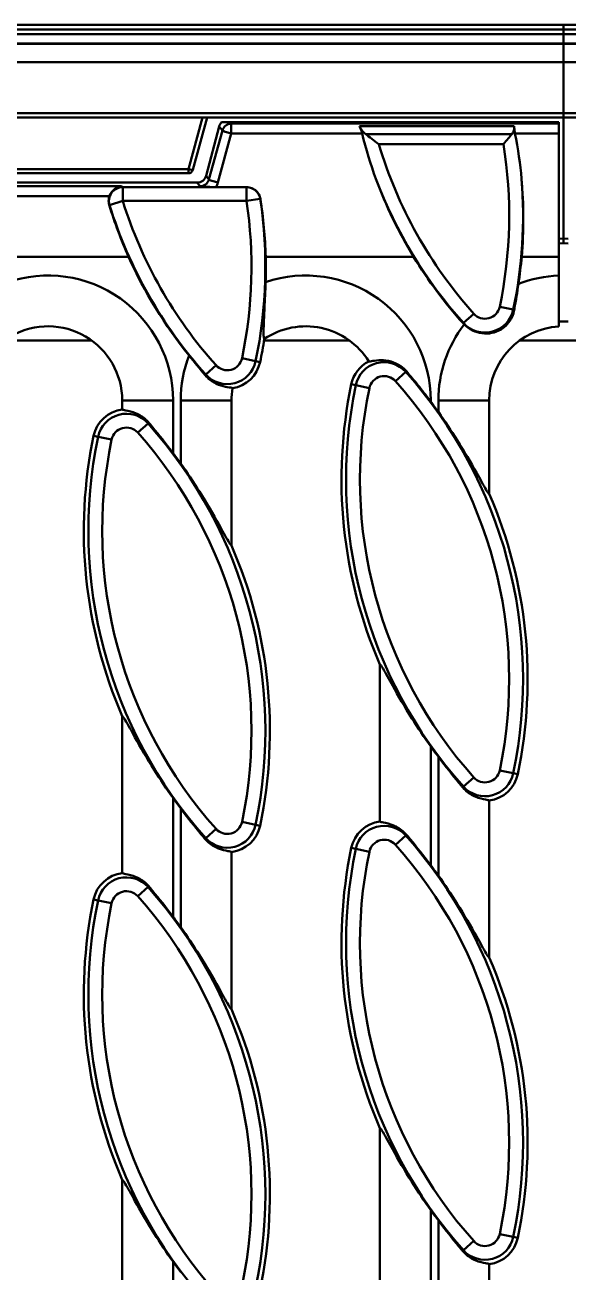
# Model space of a CAD drawing. Header units: millimetres. Extents: x 0 to 2774, y -40 to 1485.
# Drawn here: x 1407.9 to 1466.5, y 565.5 to 700 of the extents above; entities that cross this region are included whole.
import ezdxf

# ---------------------------------------------------------------- set-up
doc = ezdxf.new("R2010")
doc.units = ezdxf.units.MM
doc.header["$LTSCALE"] = 2.5
doc.layers.add('Sichtbar (ISO)', color=7, linetype='Continuous', lineweight=50)
doc.layers.add('Sichtbar schmal (ISO)', color=7, linetype='Continuous', lineweight=50)

msp = doc.modelspace()

# ---------------------------------------------------------------- linework, layer by layer
at = {"layer": 'Sichtbar (ISO)'}
for p, q in [((1465.988, 700.016), (965.988, 700.016)), ((1465.988, 699.516), (1465.988, 700.016)), ((1965.988, 700.016), (1465.988, 700.016)), ((1465.988, 700.016), (1465.988, 699.516)), ((1465.988, 699.516), (1465.988, 699.016)), ((1465.988, 699.016), (1465.988, 699.516)), ((1465.988, 699.016), (1465.988, 698.016)), ((1465.988, 698.016), (1465.988, 699.016)), ((1465.988, 698.016), (965.988, 698.016)), ((1465.988, 697.99), (1465.988, 698.016)), ((1965.988, 698.016), (1465.988, 698.016)), ((1465.988, 698.016), (1465.988, 697.99)), ((1465.988, 697.99), (1465.988, 696.016)), ((1465.988, 696.016), (1465.988, 697.99)), ((1465.988, 696.016), (965.988, 696.016)), ((1965.988, 696.016), (1465.988, 696.016)), ((1465.988, 696.016), (1465.988, 690.516)), ((1465.988, 690.516), (1465.988, 696.016)), ((1392.886, 690.016), (1427.09, 690.016)), ((1427.597, 690.016), (1426.043, 684.383)), ((1427.251, 690.016), (1465.988, 690.016)), ((1465.988, 690.016), (1465.988, 690.516)), ((1465.988, 690.516), (1465.988, 690.016)), ((1465.988, 690.016), (1504.725, 690.016)), ((1465.988, 690.016), (1465.988, 676.999)), ((1465.988, 676.999), (1465.988, 690.016)), ((1428.89, 689.077), (1427.464, 683.754)), ((1430.083, 689.516), (1429.14, 689.516)), ((1430.083, 689.516), (1465.488, 689.516)), ((1465.488, 689.516), (1465.488, 689.37)), ((1465.488, 688.299), (1465.488, 689.37)), ((1465.488, 688.299), (1465.488, 675.016)), ((1394.415, 684.016), (1425.561, 684.016)), ((1426.502, 683.016), (1393.475, 683.016)), ((1431.842, 682.529), (1428.537, 682.529)), ((1465.988, 676.497), (1465.988, 676.999)), ((1465.988, 676.999), (1465.988, 676.497)), ((1465.488, 676.453), (1465.988, 676.497)), ((1465.988, 676.497), (1466.488, 676.453)), ((1419.116, 675.016), (1405.689, 675.016)), ((1449.83, 675.016), (1433.902, 675.016)), ((1465.488, 675.016), (1461.492, 675.016)), ((1465.488, 675.016), (1465.488, 672.984)), ((1465.488, 672.984), (1465.488, 667.5)), ((1466.488, 668.016), (1465.488, 668.016)), ((1418.433, 659.516), (1418.433, 658.55)), ((1430.21, 643.883), (1430.21, 659.516)), ((1457.988, 649.439), (1457.988, 659.516)), ((1446.21, 631.037), (1446.21, 614.106)), ((1418.433, 625.481), (1418.433, 608.55)), ((1457.988, 599.439), (1457.988, 616.37)), ((1430.21, 593.883), (1430.21, 610.814)), ((1446.21, 581.037), (1446.21, 564.106)), ((1418.433, 575.481), (1418.433, 558.55)), ((1457.988, 549.439), (1457.988, 566.37))]:
    msp.add_line(p, q, dxfattribs=at)
for centre, radius, start, end in [((1425.561, 684.516), 0.5, 270, 344.57723), ((1464.504, 695.449), 49.775, 204.2374, 218.65446), ((1384.139, 673.915), 49.775, 358.11784, 1.26655), ((1492.282, 701.005), 49.775, 211.47535, 221.785), ((1411.917, 679.471), 49.775, 351.47381, 354.86459), ((1410.433, 659.516), 8, 0, 119.12127), ((1438.21, 659.516), 8, 31.81441, 123.90218), ((1457.534, 669.953), 3.175, 221.785, 224.96502), ((1465.988, 659.516), 8, 93.58332, 180), ((1384.139, 673.915), 50.212, 348.215, 351.10984), ((1429.757, 664.398), 3.612, 278.95512, 348.215), ((1446.664, 660.522), 3.612, 117.2781, 168.215), ((1438.21, 659.516), 8, 170.54752, 180), ((1492.282, 651.005), 50.212, 168.215, 203.43238), ((1411.917, 629.471), 49.775, 35.35783, 36.96405), ((1418.886, 654.967), 3.612, 97.21491, 168.215), ((1464.504, 645.449), 50.212, 168.215, 203.43238), ((1384.139, 623.915), 49.775, 35.35783, 36.96405), ((1411.917, 629.471), 50.212, 348.215, 23.43238), ((1384.139, 623.915), 50.212, 348.215, 23.43238), ((1492.282, 651.005), 49.775, 215.35783, 216.96405), ((1457.534, 619.953), 3.612, 277.21491, 348.215), ((1464.504, 645.449), 49.775, 215.35783, 216.96405), ((1429.757, 614.398), 3.612, 277.21491, 348.215), ((1446.664, 610.522), 3.612, 97.21491, 168.215), ((1492.282, 601.005), 50.212, 168.215, 203.43238), ((1411.917, 579.471), 49.775, 35.35783, 36.96405), ((1418.886, 604.967), 3.612, 97.21491, 168.215), ((1464.504, 595.449), 50.212, 168.215, 203.43238), ((1384.139, 573.915), 49.775, 35.35783, 36.96405), ((1411.917, 579.471), 50.212, 348.215, 23.43238), ((1384.139, 573.915), 50.212, 348.215, 23.43238), ((1492.282, 601.005), 49.775, 215.35783, 216.96405), ((1457.534, 569.953), 3.612, 277.21491, 348.215), ((1464.504, 595.449), 49.775, 215.35783, 216.96405)]:
    msp.add_arc(centre, radius, start, end, dxfattribs=at)
for centre, major_axis, ratio, start_param, end_param in [((1429.858, 688.812), (-0.612, 0.798), 0.9939744, 0.1422172, 0.6515818), ((1426.496, 684.019), (0.612, -0.798), 0.9939744, 5.6316035, 6.9347671), ((1492.282, 700.679), (0, -49.606), 0.9999784, 5.067785, 5.2561266), ((1411.917, 679.144), (0, 49.748), 0.9999784, 4.6293024, 4.7983989), ((1464.504, 695.123), (0, -49.643), 0.9999784, 5.0092597, 5.1294146), ((1384.139, 673.588), (0, 49.784), 0.9999784, 4.7410599, 4.8671749)]:
    msp.add_ellipse(centre, major_axis=major_axis, ratio=ratio, start_param=start_param, end_param=end_param, dxfattribs=at)
for points in [[(1427.09, 690.016), (1427.143, 690.016), (1427.198, 690.015), (1427.251, 690.016)], [(1444.294, 688.299), (1444.694, 686.619), (1445.202, 684.966), (1445.776, 683.418)], [(1461.48, 683.418), (1461.342, 685.011), (1461.107, 686.658), (1460.766, 688.299)], [(1427.357, 662.253), (1426.798, 662.921), (1426.213, 663.634), (1425.633, 664.359)], [(1451.601, 659.516), (1451.63, 659.478), (1451.659, 659.44), (1451.688, 659.401)]]:
    msp.add_open_spline(points, degree=3, dxfattribs=at)
for points, knots in [([(1444.022, 689.081), (1444.041, 689.031), (1444.064, 688.975), (1444.128, 688.819), (1444.17, 688.713), (1444.24, 688.503), (1444.27, 688.402), (1444.294, 688.299)], [-0.095069279, -0.095069279, -0.095069279, -0.095069279, -0.072592071, -0.072592071, -0.036211432, -0.036211432, -0.004493097, -0.004493097, -0.004493097, -0.004493097]), ([(1444.68, 688.228), (1444.514, 688.355), (1444.36, 688.516), (1444.162, 688.788), (1444.079, 688.935), (1444.022, 689.081)], [0.94311037, 0.94311037, 0.94311037, 0.94311037, 1.01350345, 1.01350345, 1.07286695, 1.07286695, 1.07286695, 1.07286695]), ([(1460.69, 689.081), (1460.698, 688.932), (1460.68, 688.775), (1460.599, 688.504), (1460.522, 688.352), (1460.419, 688.228)], [0.02809216, 0.02809216, 0.02809216, 0.02809216, 0.08694069, 0.08694069, 0.14551448, 0.14551448, 0.14551448, 0.14551448]), ([(1460.766, 688.299), (1460.747, 688.389), (1460.733, 688.48), (1460.708, 688.688), (1460.702, 688.8), (1460.695, 688.967), (1460.693, 689.027), (1460.69, 689.081)], [-0.097405404, -0.097405404, -0.097405404, -0.097405404, -0.069804734, -0.069804734, -0.03371985, -0.03371985, -0.010692875, -0.010692875, -0.010692875, -0.010692875]), ([(1446.084, 687.167), (1446.082, 687.169), (1446.08, 687.17), (1445.827, 687.359), (1445.573, 687.549), (1445.085, 687.919), (1444.865, 688.087), (1444.68, 688.228)], [-0.1621279, -0.1621279, -0.1621279, -0.1621279, -0.16145375, -0.16145375, -0.08150631, -0.08150631, 0, 0, 0, 0]), ([(1460.419, 688.228), (1460.304, 688.091), (1460.173, 687.935), (1459.873, 687.579), (1459.701, 687.375), (1459.527, 687.171), (1459.526, 687.169), (1459.524, 687.167)], [-0.14747102, -0.14747102, -0.14747102, -0.14747102, -0.07970014, -0.07970014, 0, 0, 0.00068904, 0.00068904, 0.00068904, 0.00068904]), ([(1418.36, 682.615), (1418.358, 682.615), (1418.357, 682.615), (1418.21, 682.603), (1418.065, 682.565), (1417.788, 682.443), (1417.656, 682.358), (1417.427, 682.155), (1417.328, 682.042), (1417.175, 681.808), (1417.117, 681.695), (1417.067, 681.566), (1417.063, 681.555), (1417.059, 681.544)], [-0.26844356, -0.26844356, -0.26844356, -0.26844356, -0.2677908, -0.2677908, -0.21012445, -0.21012445, -0.15473179, -0.15473179, -0.10664602, -0.10664602, -0.06856541, -0.06856541, -0.06506453, -0.06506453, -0.06506453, -0.06506453]), ([(1428.537, 682.529), (1428.376, 682.529), (1428.197, 682.531), (1427.759, 682.545), (1427.547, 682.558), (1427.172, 682.583), (1426.992, 682.599), (1426.812, 682.615), (1426.811, 682.615), (1426.809, 682.615)], [0, 0, 0, 0, 0.04816986, 0.04816986, 0.10900106, 0.10900106, 0.17738463, 0.17738463, 0.17797798, 0.17797798, 0.17797798, 0.17797798]), ([(1433.327, 681.264), (1433.302, 681.42), (1433.253, 681.572), (1433.108, 681.855), (1433.013, 681.984), (1432.761, 682.233), (1432.596, 682.342), (1432.233, 682.491), (1432.038, 682.529), (1431.842, 682.529)], [-0.21324872, -0.21324872, -0.21324872, -0.21324872, -0.16547008, -0.16547008, -0.11767346, -0.11767346, -0.05890351, -0.05890351, 0, 0, 0, 0]), ([(1417.059, 681.544), (1417.015, 681.425), (1416.987, 681.301), (1416.957, 680.981), (1416.977, 680.787), (1417.034, 680.601)], [-0.096568685, -0.096568685, -0.096568685, -0.096568685, -0.058343818, -0.058343818, 0, 0, 0, 0]), ([(1433.887, 672.281), (1433.871, 671.795), (1433.853, 671.312), (1433.813, 670.368), (1433.792, 669.909), (1433.737, 668.758), (1433.703, 668.099), (1433.668, 667.139), (1433.661, 666.785), (1433.682, 666.317), (1433.706, 666.185), (1433.748, 666.155)], [-0.86498591, -0.86498591, -0.86498591, -0.86498591, -0.71988853, -0.71988853, -0.5752164, -0.5752164, -0.33887455, -0.33887455, -0.15901342, -0.15901342, 0, 0, 0, 0]), ([(1461.142, 672.091), (1461.007, 671.192), (1460.862, 670.302), (1460.706, 669.402), (1460.697, 669.348), (1460.688, 669.295)], [-0.52212681, -0.52212681, -0.52212681, -0.52212681, -0.25051168, -0.25051168, -0.23341068, -0.23341068, -0.23341068, -0.23341068]), ([(1460.688, 669.295), (1460.642, 669.032), (1460.563, 668.775), (1460.325, 668.245), (1460.15, 667.972), (1459.734, 667.513), (1459.514, 667.33), (1458.946, 666.985), (1458.611, 666.862), (1457.945, 666.725), (1457.577, 666.709), (1456.856, 666.807), (1456.514, 666.908), (1455.858, 667.228), (1455.553, 667.444), (1455.288, 667.71)], [-0.73449224, -0.73449224, -0.73449224, -0.73449224, -0.64825933, -0.64825933, -0.54719099, -0.54719099, -0.45836789, -0.45836789, -0.34416788, -0.34416788, -0.22323963, -0.22323963, -0.11271309, -0.11271309, 0, 0, 0, 0]), ([(1445.008, 663.733), (1445.08, 663.715), (1445.226, 663.738), (1445.684, 663.812), (1445.988, 663.859), (1446.68, 663.858), (1447.04, 663.819), (1447.765, 663.609), (1448.12, 663.448), (1448.674, 663.058), (1448.879, 662.874), (1449.061, 662.664)], [-0.80285678, -0.80285678, -0.80285678, -0.80285678, -0.65849774, -0.65849774, -0.51041371, -0.51041371, -0.37627405, -0.37627405, -0.24873873, -0.24873873, -0.16363193, -0.16363193, -0.16363193, -0.16363193]), ([(1430.319, 660.829), (1430.259, 660.887), (1430.044, 660.91), (1429.501, 661.004), (1429.173, 661.073), (1428.5, 661.339), (1428.181, 661.511), (1427.695, 661.892), (1427.518, 662.061), (1427.357, 662.253)], [-0.69657519, -0.69657519, -0.69657519, -0.69657519, -0.53053486, -0.53053486, -0.37895062, -0.37895062, -0.2483974, -0.2483974, -0.16724771, -0.16724771, -0.16724771, -0.16724771]), ([(1449.061, 662.664), (1449.481, 662.179), (1449.893, 661.686), (1450.742, 660.635), (1451.175, 660.079), (1451.601, 659.516)], [-0.40773775, -0.40773775, -0.40773775, -0.40773775, -0.21201726, -0.21201726, 0, 0, 0, 0]), ([(1418.433, 658.55), (1418.481, 658.51), (1418.612, 658.48), (1419.087, 658.388), (1419.485, 658.312), (1420.093, 658.053), (1420.284, 657.958), (1420.668, 657.714), (1420.86, 657.566), (1421.119, 657.32), (1421.21, 657.224), (1421.297, 657.121)], [0.04336489, 0.04336489, 0.04336489, 0.04336489, 0.19996601, 0.19996601, 0.39993202, 0.39993202, 0.47560066, 0.47560066, 0.55126929, 0.55126929, 0.59299387, 0.59299387, 0.59299387, 0.59299387]), ([(1452.511, 658.275), (1453.194, 657.311), (1453.89, 656.273), (1455.314, 654.015), (1456.022, 652.794), (1456.983, 651.076), (1457.39, 650.326), (1457.734, 649.75), (1457.811, 649.628), (1457.926, 649.474), (1457.966, 649.436), (1457.988, 649.439)], [3.485316, 3.485316, 3.485316, 3.485316, 3.8312275, 3.8312275, 4.2428686, 4.2428686, 4.5039478, 4.5039478, 4.5816976, 4.5816976, 4.6534636, 4.6534636, 4.6534636, 4.6534636]), ([(1421.297, 657.121), (1421.341, 657.068), (1421.386, 657.015), (1422.137, 656.117), (1422.872, 655.204), (1423.656, 654.182), (1423.782, 654.015), (1423.91, 653.846)], [0.70958265, 0.70958265, 0.70958265, 0.70958265, 0.73010989, 0.73010989, 1.0546565, 1.0546565, 1.11670002, 1.11670002, 1.11670002, 1.11670002]), ([(1424.733, 652.719), (1425.417, 651.756), (1426.113, 650.718), (1427.536, 648.459), (1428.244, 647.238), (1429.205, 645.52), (1429.612, 644.77), (1429.956, 644.195), (1430.033, 644.072), (1430.148, 643.918), (1430.188, 643.881), (1430.21, 643.883)], [3.485316, 3.485316, 3.485316, 3.485316, 3.8312275, 3.8312275, 4.2428686, 4.2428686, 4.5039478, 4.5039478, 4.5816976, 4.5816976, 4.6534636, 4.6534636, 4.6534636, 4.6534636]), ([(1451.688, 622.201), (1451.004, 623.164), (1450.308, 624.202), (1448.884, 626.461), (1448.176, 627.682), (1447.215, 629.4), (1446.809, 630.15), (1446.465, 630.725), (1446.388, 630.848), (1446.272, 631.002), (1446.232, 631.039), (1446.21, 631.037)], [3.485316, 3.485316, 3.485316, 3.485316, 3.8312275, 3.8312275, 4.2428686, 4.2428686, 4.5039478, 4.5039478, 4.5816976, 4.5816976, 4.6534636, 4.6534636, 4.6534636, 4.6534636]), ([(1423.91, 616.645), (1423.226, 617.609), (1422.53, 618.647), (1421.107, 620.905), (1420.398, 622.126), (1419.437, 623.844), (1419.031, 624.594), (1418.687, 625.17), (1418.61, 625.292), (1418.495, 625.446), (1418.454, 625.484), (1418.433, 625.481)], [3.485316, 3.485316, 3.485316, 3.485316, 3.8312275, 3.8312275, 4.2428686, 4.2428686, 4.5039478, 4.5039478, 4.5816976, 4.5816976, 4.6534636, 4.6534636, 4.6534636, 4.6534636]), ([(1455.124, 617.799), (1455.079, 617.852), (1455.035, 617.905), (1454.283, 618.803), (1453.548, 619.716), (1452.765, 620.738), (1452.638, 620.905), (1452.511, 621.074)], [0.70958265, 0.70958265, 0.70958265, 0.70958265, 0.73010989, 0.73010989, 1.0546565, 1.0546565, 1.11670002, 1.11670002, 1.11670002, 1.11670002]), ([(1457.988, 616.37), (1457.94, 616.41), (1457.809, 616.44), (1457.333, 616.532), (1456.935, 616.608), (1456.328, 616.867), (1456.137, 616.962), (1455.753, 617.206), (1455.561, 617.354), (1455.302, 617.6), (1455.211, 617.696), (1455.124, 617.799)], [0.04336489, 0.04336489, 0.04336489, 0.04336489, 0.19996601, 0.19996601, 0.39993202, 0.39993202, 0.47560066, 0.47560066, 0.55126929, 0.55126929, 0.59299387, 0.59299387, 0.59299387, 0.59299387]), ([(1427.346, 612.244), (1427.302, 612.297), (1427.257, 612.35), (1426.506, 613.248), (1425.771, 614.161), (1424.987, 615.183), (1424.86, 615.349), (1424.733, 615.519)], [0.70958265, 0.70958265, 0.70958265, 0.70958265, 0.73010989, 0.73010989, 1.0546565, 1.0546565, 1.11670002, 1.11670002, 1.11670002, 1.11670002]), ([(1446.21, 614.106), (1446.259, 614.065), (1446.39, 614.036), (1446.865, 613.943), (1447.263, 613.868), (1447.871, 613.609), (1448.062, 613.513), (1448.446, 613.27), (1448.638, 613.121), (1448.897, 612.875), (1448.988, 612.78), (1449.074, 612.676)], [0.04336489, 0.04336489, 0.04336489, 0.04336489, 0.19996601, 0.19996601, 0.39993202, 0.39993202, 0.47560066, 0.47560066, 0.55126929, 0.55126929, 0.59299387, 0.59299387, 0.59299387, 0.59299387]), ([(1430.21, 610.814), (1430.162, 610.855), (1430.031, 610.884), (1429.555, 610.977), (1429.158, 611.052), (1428.55, 611.311), (1428.359, 611.407), (1427.975, 611.65), (1427.783, 611.799), (1427.524, 612.045), (1427.433, 612.14), (1427.346, 612.244)], [0.04336489, 0.04336489, 0.04336489, 0.04336489, 0.19996601, 0.19996601, 0.39993202, 0.39993202, 0.47560066, 0.47560066, 0.55126929, 0.55126929, 0.59299387, 0.59299387, 0.59299387, 0.59299387]), ([(1449.074, 612.676), (1449.119, 612.623), (1449.163, 612.57), (1449.915, 611.672), (1450.65, 610.759), (1451.433, 609.737), (1451.56, 609.571), (1451.688, 609.401)], [0.70958265, 0.70958265, 0.70958265, 0.70958265, 0.73010989, 0.73010989, 1.0546565, 1.0546565, 1.11670002, 1.11670002, 1.11670002, 1.11670002]), ([(1418.433, 608.55), (1418.481, 608.51), (1418.612, 608.48), (1419.087, 608.388), (1419.485, 608.312), (1420.093, 608.053), (1420.284, 607.958), (1420.668, 607.714), (1420.86, 607.566), (1421.119, 607.32), (1421.21, 607.224), (1421.297, 607.121)], [0.04336489, 0.04336489, 0.04336489, 0.04336489, 0.19996601, 0.19996601, 0.39993202, 0.39993202, 0.47560066, 0.47560066, 0.55126929, 0.55126929, 0.59299387, 0.59299387, 0.59299387, 0.59299387]), ([(1452.511, 608.275), (1453.194, 607.311), (1453.89, 606.273), (1455.314, 604.015), (1456.022, 602.794), (1456.983, 601.076), (1457.39, 600.326), (1457.734, 599.75), (1457.811, 599.628), (1457.926, 599.474), (1457.966, 599.436), (1457.988, 599.439)], [3.485316, 3.485316, 3.485316, 3.485316, 3.8312275, 3.8312275, 4.2428686, 4.2428686, 4.5039478, 4.5039478, 4.5816976, 4.5816976, 4.6534636, 4.6534636, 4.6534636, 4.6534636]), ([(1421.297, 607.121), (1421.341, 607.068), (1421.386, 607.015), (1422.137, 606.117), (1422.872, 605.204), (1423.656, 604.182), (1423.782, 604.015), (1423.91, 603.846)], [0.70958265, 0.70958265, 0.70958265, 0.70958265, 0.73010989, 0.73010989, 1.0546565, 1.0546565, 1.11670002, 1.11670002, 1.11670002, 1.11670002]), ([(1424.733, 602.719), (1425.417, 601.756), (1426.113, 600.718), (1427.536, 598.459), (1428.244, 597.238), (1429.205, 595.52), (1429.612, 594.77), (1429.956, 594.195), (1430.033, 594.072), (1430.148, 593.918), (1430.188, 593.881), (1430.21, 593.883)], [3.485316, 3.485316, 3.485316, 3.485316, 3.8312275, 3.8312275, 4.2428686, 4.2428686, 4.5039478, 4.5039478, 4.5816976, 4.5816976, 4.6534636, 4.6534636, 4.6534636, 4.6534636]), ([(1451.688, 572.201), (1451.004, 573.164), (1450.308, 574.202), (1448.884, 576.461), (1448.176, 577.682), (1447.215, 579.4), (1446.809, 580.15), (1446.465, 580.725), (1446.388, 580.848), (1446.272, 581.002), (1446.232, 581.039), (1446.21, 581.037)], [3.485316, 3.485316, 3.485316, 3.485316, 3.8312275, 3.8312275, 4.2428686, 4.2428686, 4.5039478, 4.5039478, 4.5816976, 4.5816976, 4.6534636, 4.6534636, 4.6534636, 4.6534636]), ([(1423.91, 566.645), (1423.226, 567.609), (1422.53, 568.647), (1421.107, 570.905), (1420.398, 572.126), (1419.437, 573.844), (1419.031, 574.594), (1418.687, 575.17), (1418.61, 575.292), (1418.495, 575.446), (1418.454, 575.484), (1418.433, 575.481)], [3.485316, 3.485316, 3.485316, 3.485316, 3.8312275, 3.8312275, 4.2428686, 4.2428686, 4.5039478, 4.5039478, 4.5816976, 4.5816976, 4.6534636, 4.6534636, 4.6534636, 4.6534636]), ([(1455.124, 567.799), (1455.079, 567.852), (1455.035, 567.905), (1454.283, 568.803), (1453.548, 569.716), (1452.765, 570.738), (1452.638, 570.905), (1452.511, 571.074)], [0.70958265, 0.70958265, 0.70958265, 0.70958265, 0.73010989, 0.73010989, 1.0546565, 1.0546565, 1.11670002, 1.11670002, 1.11670002, 1.11670002]), ([(1457.988, 566.37), (1457.94, 566.41), (1457.809, 566.44), (1457.333, 566.532), (1456.935, 566.608), (1456.328, 566.867), (1456.137, 566.962), (1455.753, 567.206), (1455.561, 567.354), (1455.302, 567.6), (1455.211, 567.696), (1455.124, 567.799)], [0.04336489, 0.04336489, 0.04336489, 0.04336489, 0.19996601, 0.19996601, 0.39993202, 0.39993202, 0.47560066, 0.47560066, 0.55126929, 0.55126929, 0.59299387, 0.59299387, 0.59299387, 0.59299387])]:
    msp.add_open_spline(points, degree=3, knots=knots, dxfattribs=at)
at = {"layer": 'Sichtbar schmal (ISO)'}
for p, q in [((965.988, 699.516), (1465.988, 699.516)), ((1465.988, 699.516), (1965.988, 699.516)), ((1465.988, 699.016), (965.988, 699.016)), ((1965.988, 699.016), (1465.988, 699.016)), ((965.988, 697.99), (1465.988, 697.99)), ((1465.988, 697.99), (1965.988, 697.99)), ((1465.988, 690.516), (965.988, 690.516)), ((1427.09, 690.016), (1425.561, 684.472)), ((1965.988, 690.516), (1465.988, 690.516)), ((1429.232, 688.632), (1427.779, 683.344)), ((1428.89, 689.077), (1429.232, 688.632)), ((1430.194, 689.37), (1430.083, 689.516)), ((1465.488, 689.37), (1430.194, 689.37)), ((1430.194, 689.37), (1430.194, 688.299)), ((1460.69, 689.081), (1444.022, 689.081)), ((1428.741, 683.011), (1430.194, 688.299)), ((1430.194, 688.299), (1444.294, 688.299)), ((1460.419, 688.228), (1444.68, 688.228)), ((1460.766, 688.299), (1465.488, 688.299)), ((1459.524, 687.167), (1446.084, 687.167)), ((1425.561, 684.472), (1394.415, 684.472)), ((1425.561, 684.016), (1425.561, 684.472)), ((1427.779, 683.344), (1427.464, 683.754)), ((1418.36, 682.615), (1402.963, 682.615)), ((1418.485, 682.523), (1418.485, 681.029)), ((1418.485, 682.523), (1431.837, 682.523)), ((1426.502, 683.016), (1426.809, 682.615)), ((1431.837, 681.029), (1431.837, 682.523)), ((1404.309, 681.544), (1417.059, 681.544)), ((1418.485, 681.029), (1417.059, 680.582)), ((1418.485, 681.029), (1431.837, 681.029)), ((1433.315, 681.249), (1431.837, 681.029)), ((1465.988, 676.999), (1465.488, 676.955)), ((1466.488, 676.955), (1465.988, 676.999)), ((1456.322, 668.87), (1455.208, 667.875)), ((1459.126, 669.621), (1460.588, 669.316)), ((1460.588, 669.316), (1460.688, 669.295)), ((1455.208, 667.875), (1455.167, 667.838)), ((1415.12, 665.998), (1406.518, 665.998)), ((1442.898, 665.998), (1433.723, 665.998)), ((1470.676, 665.998), (1461.301, 665.998)), ((1428.545, 663.315), (1427.43, 662.319)), ((1431.348, 664.066), (1432.811, 663.761)), ((1432.811, 663.761), (1433.293, 663.66)), ((1427.43, 662.319), (1427.357, 662.253)), ((1447.876, 661.605), (1448.99, 662.601)), ((1448.99, 662.601), (1449.061, 662.664)), ((1443.61, 661.159), (1443.128, 661.26)), ((1445.073, 660.854), (1443.61, 661.159)), ((1423.91, 659.516), (1418.433, 659.516)), ((1423.91, 653.846), (1423.91, 659.516)), ((1424.733, 659.516), (1430.21, 659.516)), ((1424.733, 659.516), (1424.733, 652.719)), ((1451.688, 659.516), (1451.601, 659.516)), ((1451.688, 659.401), (1451.688, 659.516)), ((1452.511, 659.516), (1457.988, 659.516)), ((1452.511, 659.516), (1452.511, 658.275)), ((1420.098, 656.05), (1421.212, 657.046)), ((1421.212, 657.046), (1421.297, 657.121)), ((1415.832, 655.604), (1415.35, 655.704)), ((1417.295, 655.299), (1415.832, 655.604)), ((1451.688, 609.401), (1451.688, 622.201)), ((1452.511, 621.074), (1452.511, 608.275)), ((1455.208, 617.875), (1456.322, 618.87)), ((1459.126, 619.621), (1460.588, 619.316)), ((1460.588, 619.316), (1461.071, 619.216)), ((1455.208, 617.875), (1455.124, 617.799)), ((1423.91, 603.846), (1423.91, 616.645)), ((1424.733, 615.519), (1424.733, 602.719)), ((1427.43, 612.319), (1428.545, 613.315)), ((1431.348, 614.066), (1432.811, 613.761)), ((1432.811, 613.761), (1433.293, 613.66)), ((1427.43, 612.319), (1427.346, 612.244)), ((1448.99, 612.601), (1447.876, 611.605)), ((1448.99, 612.601), (1449.074, 612.676)), ((1443.61, 611.159), (1443.128, 611.26)), ((1443.61, 611.159), (1445.073, 610.854)), ((1421.212, 607.046), (1420.098, 606.05)), ((1421.212, 607.046), (1421.297, 607.121)), ((1415.832, 605.604), (1415.35, 605.704)), ((1415.832, 605.604), (1417.295, 605.299)), ((1451.688, 559.401), (1451.688, 572.201)), ((1452.511, 571.074), (1452.511, 558.275)), ((1459.126, 569.621), (1460.588, 569.316)), ((1460.588, 569.316), (1461.071, 569.216)), ((1455.208, 567.875), (1455.124, 567.799)), ((1456.322, 568.87), (1455.208, 567.875)), ((1423.91, 553.846), (1423.91, 566.645))]:
    msp.add_line(p, q, dxfattribs=at)
for centre, radius, start, end in [((1492.282, 701.005), 48.226, 196.6744, 221.785), ((1411.917, 679.471), 48.226, 348.215, 9.18307), ((1492.282, 701.005), 49.72, 200.71507, 221.785), ((1411.917, 679.471), 49.72, 348.215, 4.55299), ((1464.504, 695.449), 49.72, 197.39883, 221.785), ((1464.504, 695.449), 48.226, 197.39883, 221.785), ((1384.139, 673.915), 48.226, 348.215, 8.48211), ((1384.139, 673.915), 49.72, 348.215, 8.48211), ((1410.433, 659.516), 13.477, 0, 109.26983), ((1438.21, 659.516), 13.477, 0, 108.71035), ((1465.988, 659.516), 13.477, 92.12614, 111.07617), ((1457.534, 669.953), 3.12, 221.785, 348.215), ((1457.534, 669.953), 1.626, 221.785, 348.215), ((1465.988, 659.516), 13.477, 142.55524, 180), ((1438.21, 659.516), 13.477, 158.93996, 180), ((1429.757, 664.398), 3.12, 221.785, 348.215), ((1429.757, 664.398), 1.626, 221.785, 348.215), ((1446.664, 660.522), 3.12, 41.785, 168.215), ((1446.664, 660.522), 1.626, 41.785, 168.215), ((1411.917, 629.471), 49.72, 348.215, 41.785), ((1492.282, 651.005), 49.72, 168.215, 221.785), ((1492.282, 651.005), 48.226, 168.215, 221.785), ((1411.917, 629.471), 48.226, 348.215, 41.785), ((1418.886, 654.967), 3.12, 41.785, 168.215), ((1418.886, 654.967), 1.626, 41.785, 168.215), ((1384.139, 623.915), 49.72, 348.215, 41.785), ((1464.504, 645.449), 49.72, 168.215, 221.785), ((1464.504, 645.449), 48.226, 168.215, 221.785), ((1384.139, 623.915), 48.226, 348.215, 41.785), ((1457.534, 619.953), 3.12, 221.785, 348.215), ((1457.534, 619.953), 1.626, 221.785, 348.215), ((1429.757, 614.398), 3.12, 221.785, 348.215), ((1429.757, 614.398), 1.626, 221.785, 348.215), ((1446.664, 610.522), 3.12, 41.785, 168.215), ((1446.664, 610.522), 1.626, 41.785, 168.215), ((1411.917, 579.471), 49.72, 348.215, 41.785), ((1492.282, 601.005), 49.72, 168.215, 221.785), ((1492.282, 601.005), 48.226, 168.215, 221.785), ((1411.917, 579.471), 48.226, 348.215, 41.785), ((1418.886, 604.967), 3.12, 41.785, 168.215), ((1418.886, 604.967), 1.626, 41.785, 168.215), ((1384.139, 573.915), 49.72, 348.215, 41.785), ((1464.504, 595.449), 49.72, 168.215, 221.785), ((1464.504, 595.449), 48.226, 168.215, 221.785), ((1384.139, 573.915), 48.226, 348.215, 41.785), ((1457.534, 569.953), 3.12, 221.785, 348.215), ((1457.534, 569.953), 1.626, 221.785, 348.215)]:
    msp.add_arc(centre, radius, start, end, dxfattribs=at)
for centre, major_axis, ratio, start_param, end_param in [((1430.194, 688.374), (0.793, 0.609), 0.9939744, 0.9192145, 2.2223781), ((1430.194, 688.374), (-0.964, 0.265), 0.0721967, 0.0874954, 1.5906297), ((1425.561, 684.516), (0.482, -0.133), 0.0840398, 4.7355692, 6.2831853), ((1426.807, 683.613), (0.941, -0.361), 0.9888886, 5.0761179, 6.3792815), ((1428.741, 683.086), (-0.964, 0.265), 0.0721967, 0.0874954, 1.5906297), ((1418.485, 681.029), (-0.888, -1.209), 0.9892563, 3.7803194, 5.6444585), ((1426.807, 683.538), (1.998, -0.165), 0.9949797, 5.8350297, 6.0981343), ((1431.837, 681.029), (1.136, -0.979), 0.9933956, 0.8626938, 2.2788989)]:
    msp.add_ellipse(centre, major_axis=major_axis, ratio=ratio, start_param=start_param, end_param=end_param, dxfattribs=at)
for points in [[(1418.477, 682.529), (1418.438, 682.557), (1418.399, 682.586), (1418.36, 682.615)], [(1418.485, 682.523), (1418.482, 682.525), (1418.48, 682.527), (1418.477, 682.529)], [(1431.842, 682.529), (1431.84, 682.527), (1431.839, 682.525), (1431.837, 682.523)], [(1417.034, 680.601), (1417.042, 680.595), (1417.051, 680.588), (1417.059, 680.582)], [(1433.315, 681.249), (1433.319, 681.254), (1433.323, 681.259), (1433.327, 681.264)]]:
    msp.add_open_spline(points, degree=3, dxfattribs=at)

doc.saveas('drawing.dxf')
